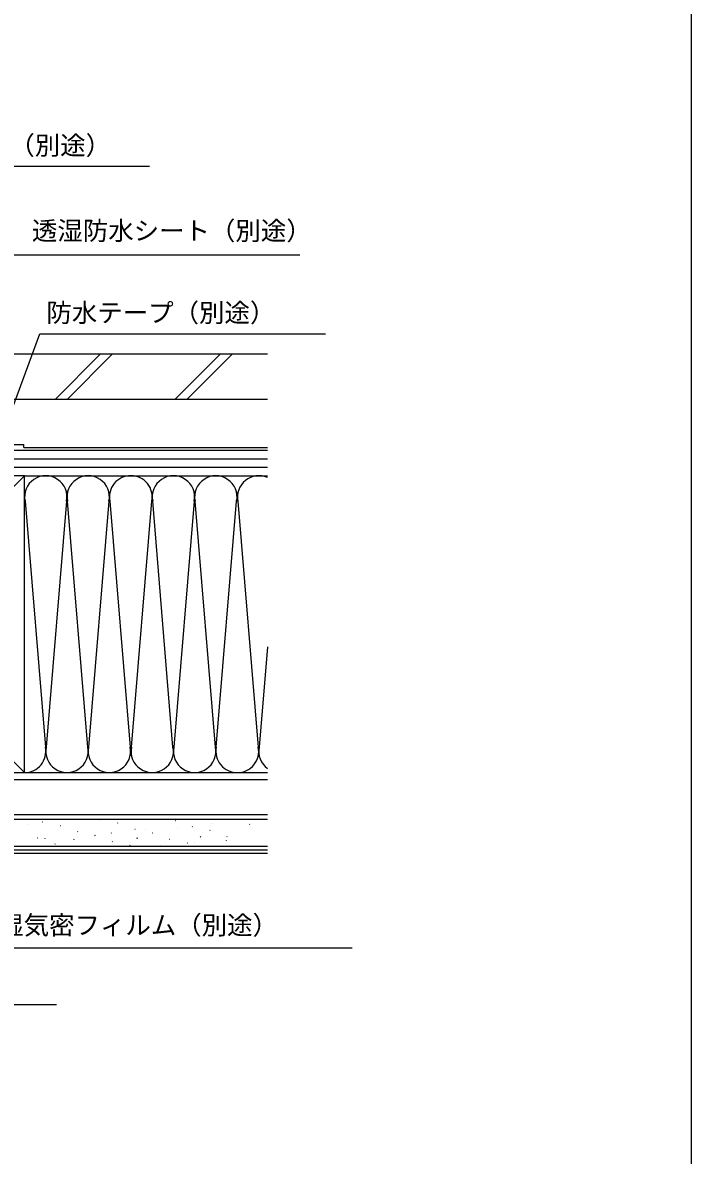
# Model space of a CAD drawing. Units: millimetres, scale not verified. Extents: x -525 to 525, y -786 to 786.
# Drawn here: x 288.4 to 525, y 0 to 400.7 of the extents above; entities that cross this region are included whole.
import ezdxf
from ezdxf.enums import TextEntityAlignment as Align

# ---------------------------------------------------------------- set-up
doc = ezdxf.new("R2010")
doc.units = ezdxf.units.MM
doc.header["$LTSCALE"] = 4
for name, color, linetype in [('0-7_YKK_D', 6, 'Continuous'), ('0-8_YKK_ZWAK', 7, 'Continuous'), ('0-9_YSS_K', 3, 'Continuous')]:
    doc.layers.add(name, color=color, linetype=linetype)
doc.styles.add('ＭＳ ゴシック', font='')
doc.styles.get('ＭＳ ゴシック').set_extended_font_data('MS Gothic')

msp = doc.modelspace()

# ---------------------------------------------------------------- linework, layer by layer
at = {"layer": '0-7_YKK_D'}
for points in [[(201.454, 283.4), (202.623, 285.666), (235.785, 349.92), (333.323, 349.92)], [(262.068, 251.4), (262.894, 253.812), (285.068, 318.582), (386.545, 318.582)], [(279.718, 250.4), (280.6, 252.793), (294.514, 290.57), (395.632, 290.57)], [(235.062, 132.496), (236.316, 130.276), (268.453, 73.4), (404.958, 73.4)], [(199.818, 95.976), (201.371, 93.953), (232.491, 53.4), (300.401, 53.4)]]:
    msp.add_lwpolyline(points, dxfattribs=at)
at = {"layer": '0-8_YKK_ZWAK'}
msp.add_lwpolyline([(-525, -785.7), (525, -785.7), (525, 744.3)], dxfattribs=at)
at = {"layer": '0-9_YSS_K'}
for p, q in [((374.996, 283.4), (202.47, 283.4)), ((299.893, 267.4), (315.893, 283.4)), ((304.136, 267.4), (320.136, 283.4)), ((342.323, 267.4), (358.323, 283.4)), ((346.566, 267.4), (362.566, 283.4)), ((184.118, 249.4), (375.004, 249.4)), ((215.118, 251.4), (288.879, 251.4)), ((288.879, 250.4), (288.879, 251.4)), ((288.879, 250.4), (375.004, 250.4)), ((184.118, 246.4), (375.005, 246.4)), ((184.118, 243.4), (375.006, 243.4)), ((184.118, 135.4), (289.118, 240.4)), ((184.118, 240.4), (289.118, 135.4)), ((289.118, 240.4), (326.776, 240.398)), ((326.776, 240.398), (364.434, 240.398)), ((364.437, 240.4), (375.007, 240.399)), ((289.276, 231.368), (296.46, 144.432)), ((303.96, 231.368), (296.776, 144.432)), ((311.46, 144.432), (304.276, 231.368)), ((318.96, 231.368), (311.776, 144.432)), ((319.276, 231.368), (326.46, 144.432)), ((326.934, 144.43), (334.118, 231.367)), ((341.618, 144.43), (334.434, 231.367)), ((349.118, 231.367), (341.934, 144.43)), ((356.618, 144.43), (349.434, 231.367)), ((356.934, 144.43), (364.118, 231.367)), ((364.595, 231.368), (371.779, 144.432)), ((375.021, 179.842), (372.095, 144.432)), ((183.112, 132.914), (375.033, 132.932)), ((289.118, 135.4), (326.776, 135.4)), ((326.776, 135.398), (364.434, 135.4)), ((364.437, 135.4), (375.032, 135.4)), ((375.036, 120.4), (179.119, 120.4)), ((179.119, 118.9), (375.036, 118.9)), ((290.276, 117.177), (290.296, 117.199)), ((295.488, 117.945), (295.62, 118.017)), ((301.717, 116.648), (301.849, 116.72)), ((302.359, 118.626), (302.379, 118.648)), ((315.795, 118.818), (315.927, 118.89)), ((322.025, 117.521), (322.157, 117.593)), ((342.333, 118.394), (342.464, 118.466)), ((348.407, 116.191), (348.539, 116.263)), ((355.149, 117.354), (355.169, 117.376)), ((367.133, 118.691), (367.153, 118.713)), ((368.715, 117.064), (368.846, 117.136)), ((293.714, 112.276), (293.845, 112.348)), ((307.717, 112.566), (307.737, 112.588)), ((307.792, 114.446), (307.924, 114.518)), ((314.021, 113.149), (314.153, 113.221)), ((319.8, 114.014), (319.82, 114.037)), ((328.099, 115.319), (328.231, 115.391)), ((328.897, 112.13), (329.037, 112.395)), ((331.783, 115.351), (331.804, 115.373)), ((334.329, 114.021), (334.461, 114.093)), ((343.066, 115.906), (343.086, 115.928)), ((351.273, 112.518), (351.413, 112.783)), ((354.637, 114.894), (354.768, 114.966)), ((360.711, 112.692), (360.843, 112.764)), ((179.119, 109.4), (375.039, 109.4)), ((296.434, 112.011), (296.454, 112.033)), ((299.788, 110.073), (299.92, 110.145)), ((306.522, 111.741), (306.662, 112.007)), ((320.096, 110.946), (320.228, 111.018)), ((326.325, 109.649), (326.457, 109.721)), ((337.241, 109.403), (337.261, 109.425)), ((340.403, 111.819), (340.535, 111.891)), ((346.633, 110.522), (346.765, 110.594)), ((349.225, 110.74), (349.245, 110.762)), ((360.507, 111.294), (360.527, 111.317)), ((375.039, 107.9), (179.119, 107.9)), ((199.818, 106.9), (375.039, 106.9))]:
    msp.add_line(p, q, dxfattribs=at)
msp.add_lwpolyline([(375, 267.4), (202.47, 267.4), (202.47, 283.4)], dxfattribs=at)
msp.add_lwpolyline([(289.118, 135.4), (289.118, 240.4), (184.118, 240.4), (184.118, 135.4)], close=True, dxfattribs=at)
for centre, start, end in [((296.618, 232.9), 348.21649, 191.78353), ((311.618, 232.9), 348.21649, 191.78353), ((326.618, 232.9), 88.79244, 191.78353), ((326.776, 232.898), 348.21646, 90), ((341.776, 232.898), 348.21646, 191.78354), ((356.776, 232.898), 348.21646, 191.78354), ((371.937, 232.9), 65.84122, 191.78353), ((371.776, 232.898), 168.21635, 191.78354), ((289.118, 142.9), 270, 11.78354), ((304.118, 142.9), 168.21646, 11.78354), ((319.118, 142.9), 168.21646, 11.78354), ((334.118, 142.9), 168.21646, 191.78365), ((334.276, 142.898), 168.21647, 11.78351), ((349.276, 142.898), 168.21647, 11.78351), ((364.276, 142.898), 168.21647, 271.20756), ((364.437, 142.9), 270, 11.78354), ((379.437, 142.9), 168.21646, 234.02888)]:
    msp.add_arc(centre, 7.5, start, end, dxfattribs=at)

# ---------------------------------------------------------------- texts
at = {"layer": '0-7_YKK_D', "style": 'ＭＳ ゴシック'}
for s, p in [('シーリング（別途）', (238.721, 351.994)), ('透湿防水シート（別途）', (291.705, 321.799)), ('防水テープ（別途）', (296.836, 292.797)), ('防湿気密フィルム（別途）', (270.776, 76.139))]:
    msp.add_text(s, height=6.598, dxfattribs=at).set_placement(p, align=Align.BOTTOM_LEFT)

doc.saveas('drawing.dxf')
